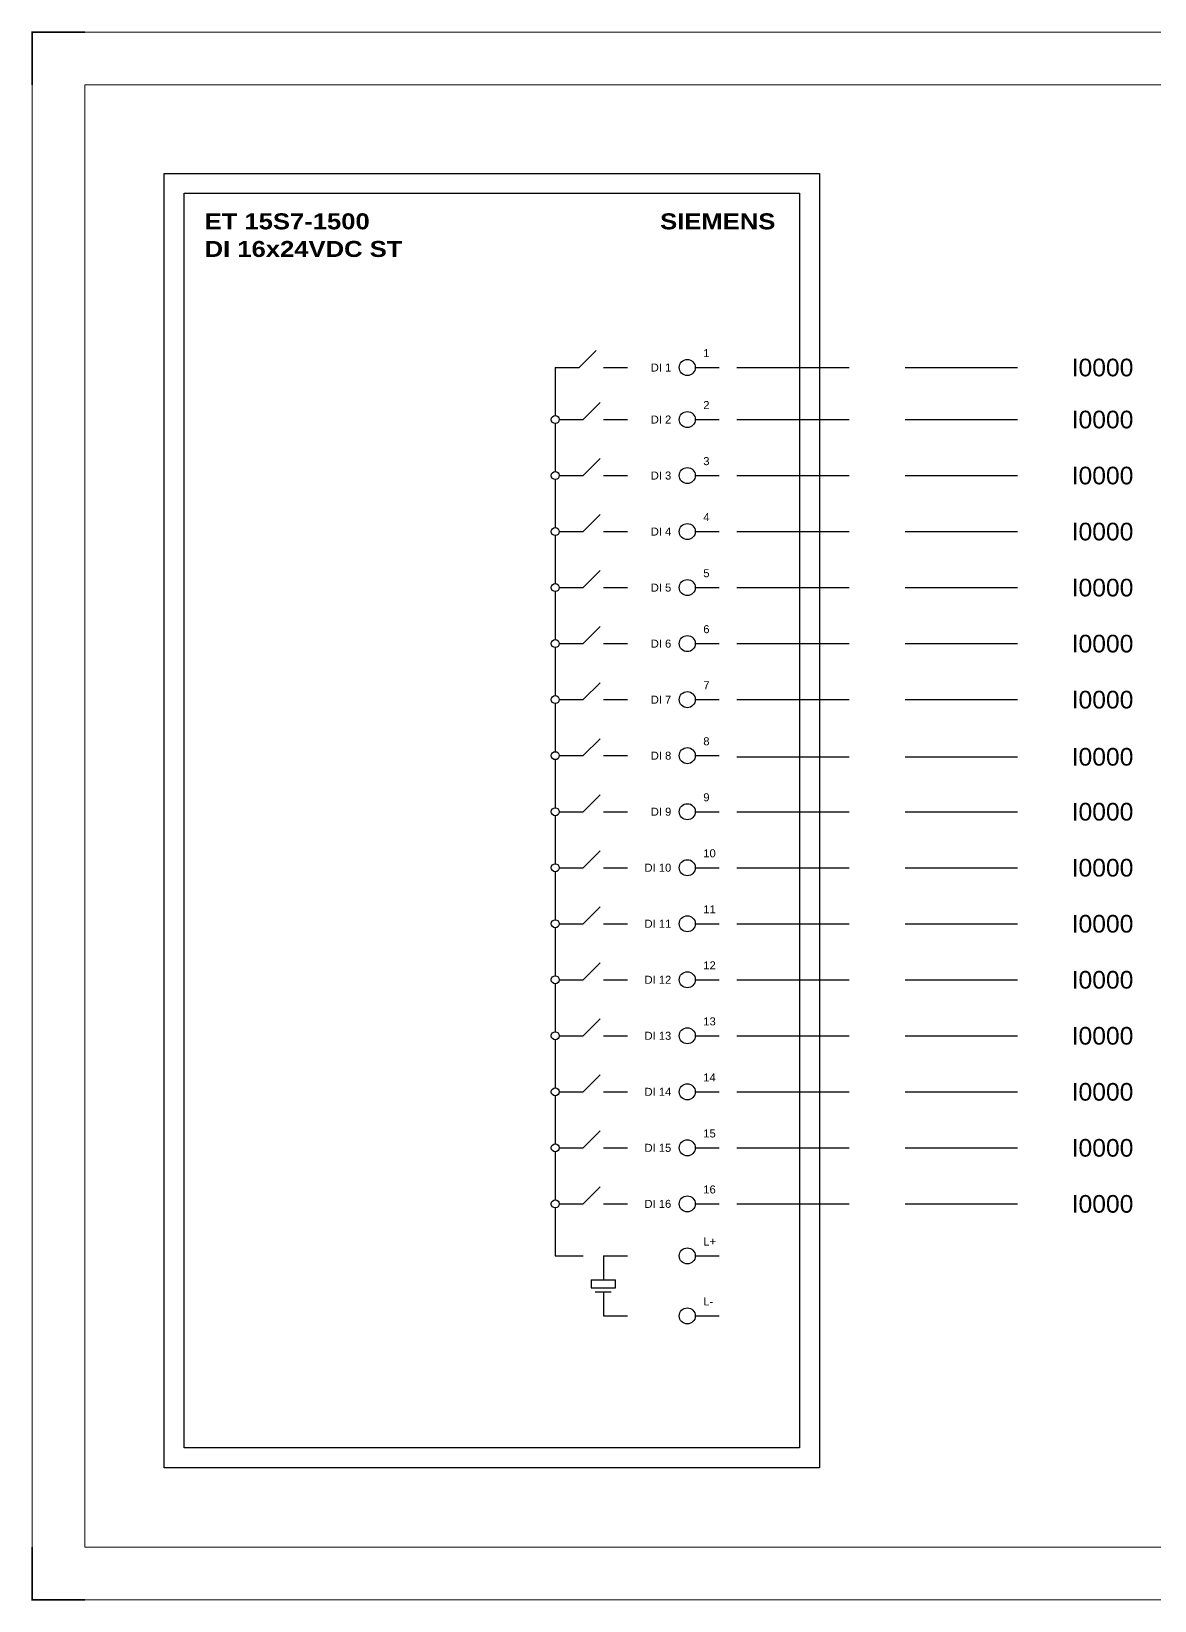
# Model space of a CAD drawing. Header units: centimetres. Extents: x -6233 to 67854, y 107 to 55669.
# Drawn here: x 13114 to 16294, y 37833 to 42276 of the extents above; entities that cross this region are included whole.
import ezdxf
from ezdxf.enums import TextEntityAlignment as Align

# ---------------------------------------------------------------- set-up
doc = ezdxf.new("R2010")
doc.units = ezdxf.units.CM
doc.header["$LTSCALE"] = 25.4
doc.linetypes.add('HIDDEN', pattern=[0.375, 0.25, -0.125])
doc.layers.add('Etiket-Line-L', color=7, linetype='Continuous')
doc.layers.add('EtIket-Line-S', color=2, linetype='Continuous')
doc.styles.add('Bold', font='ariblk.ttf', dxfattribs={"height": 25.4})
doc.styles.get("Standard").update_dxf_attribs({"font": 'arial.ttf', "height": 25.4})

# ---------------------------------------------------------------- blocks, each defined once
blk = doc.blocks.new('x5 Out Line')
at = {"const_width": 0.3}
for points in [[(9.65, 286.71), (0, 286.71), (0, 277.06)], [(0, 9.65), (0, 0), (9.65, 0)]]:
    blk.add_lwpolyline(points, dxfattribs=at)
at = {"lineweight": 15}
blk.add_lwpolyline([(395.8, 9.65), (395.8, 277.06), (9.65, 277.06), (9.65, 9.65)], close=True, dxfattribs=at)
at = {"layer": 'EtIket-Line-S', "lineweight": 9, "ltscale": 0.5}
blk.add_lwpolyline([(0, 0), (405.45, 0), (405.45, 286.71), (0, 286.71)], close=True, dxfattribs=at)

msp = doc.modelspace()

# ---------------------------------------------------------------- linework, layer by layer
at = {"ltscale": 50}
for p, q in [((14665.4, 41324.6), (14713.5, 41372.7)), ((14597.4, 41324.6), (14665.4, 41324.6)), ((14597.4, 41324.6), (14597.4, 41188.7)), ((14733.4, 41324.6), (14801.4, 41324.6)), ((14676.7, 41177.3), (14724.8, 41225.4)), ((14597.4, 41166), (14597.4, 41030)), ((14608.7, 41177.3), (14676.7, 41177.3)), ((14733.4, 41177.3), (14801.4, 41177.3)), ((14676.7, 41018.7), (14724.8, 41066.7)), ((14608.7, 41018.7), (14676.7, 41018.7)), ((14733.4, 41018.7), (14801.4, 41018.7)), ((14597.4, 41007.3), (14597.4, 40871.3)), ((14676.7, 40860), (14724.8, 40908.1)), ((14597.4, 40848.7), (14597.4, 40712.7)), ((14608.7, 40860), (14676.7, 40860)), ((14733.4, 40860), (14801.4, 40860)), ((14676.7, 40701.3), (14724.8, 40749.4)), ((14597.4, 40690), (14597.4, 40554)), ((14608.7, 40701.3), (14676.7, 40701.3)), ((14733.4, 40701.3), (14801.4, 40701.3)), ((14676.7, 40542.7), (14724.8, 40590.8)), ((14597.4, 40531.4), (14597.4, 40395.4)), ((14608.7, 40542.7), (14676.7, 40542.7)), ((14733.4, 40542.7), (14801.4, 40542.7)), ((14676.7, 40384), (14724.8, 40432.1)), ((14597.4, 40372.7), (14597.4, 40236.7)), ((14608.7, 40384), (14676.7, 40384)), ((14733.4, 40384), (14801.4, 40384)), ((14676.7, 40225.4), (14724.8, 40273.5)), ((14608.7, 40225.4), (14676.7, 40225.4)), ((14733.4, 40225.4), (14801.4, 40225.4)), ((14597.4, 40214), (14597.4, 40078)), ((14676.7, 40066.7), (14724.8, 40114.8)), ((14597.4, 40055.4), (14597.4, 39919.4)), ((14608.7, 40066.7), (14676.7, 40066.7)), ((14733.4, 40066.7), (14801.4, 40066.7)), ((14676.7, 39908.1), (14724.8, 39956.1)), ((14608.7, 39908.1), (14676.7, 39908.1)), ((14733.4, 39908.1), (14801.4, 39908.1)), ((14597.4, 39896.7), (14597.4, 39760.7)), ((14676.7, 39749.4), (14724.8, 39797.5)), ((14597.4, 39738.1), (14597.4, 39602.1)), ((14608.7, 39749.4), (14676.7, 39749.4)), ((14733.4, 39749.4), (14801.4, 39749.4)), ((14676.7, 39590.7), (14724.8, 39638.8)), ((14597.4, 39579.4), (14597.4, 39443.4)), ((14608.7, 39590.7), (14676.7, 39590.7)), ((14733.4, 39590.7), (14801.4, 39590.7)), ((14676.7, 39432.1), (14724.8, 39480.2)), ((14597.4, 39420.7), (14597.4, 39284.8)), ((14608.7, 39432.1), (14676.7, 39432.1)), ((14733.4, 39432.1), (14801.4, 39432.1)), ((14676.7, 39273.4), (14724.8, 39321.5)), ((14597.4, 39262.1), (14597.4, 39126.1)), ((14608.7, 39273.4), (14676.7, 39273.4)), ((14733.4, 39273.4), (14801.4, 39273.4)), ((14676.7, 39114.8), (14724.8, 39162.8)), ((14608.7, 39114.8), (14676.7, 39114.8)), ((14733.4, 39114.8), (14801.4, 39114.8)), ((14597.4, 39103.4), (14597.4, 38967.4)), ((14676.7, 38956.1), (14724.8, 39004.2)), ((14597.4, 38944.8), (14597.4, 38808.8)), ((14608.7, 38956.1), (14676.7, 38956.1)), ((14733.4, 38956.1), (14801.4, 38956.1)), ((14597.4, 38808.8), (14676.7, 38808.8)), ((14733.4, 38808.8), (14801.4, 38808.8)), ((14733.4, 38808.8), (14733.4, 38740.8)), ((14699.4, 38740.8), (14767.4, 38740.8)), ((14699.4, 38740.8), (14699.4, 38718.3)), ((14699.4, 38718.3), (14767.4, 38718.3)), ((14767.4, 38718.3), (14767.4, 38740.8)), ((14710.7, 38706.8), (14756, 38706.8)), ((14733.4, 38706.8), (14733.4, 38638.8)), ((14733.4, 38638.8), (14801.4, 38638.8))]:
    msp.add_line(p, q, dxfattribs=at)
at = {"color": 6, "ltscale": 50}
for p, q in [((14993.7, 41324.6), (15061.7, 41324.6)), ((14993.7, 41177.3), (15061.7, 41177.3)), ((14993.7, 41018.7), (15061.7, 41018.7)), ((14993.7, 40860), (15061.7, 40860)), ((14993.7, 40701.3), (15061.7, 40701.3)), ((14993.7, 40542.7), (15061.7, 40542.7)), ((14993.7, 40384), (15061.7, 40384)), ((14993.7, 40225.4), (15061.7, 40225.4)), ((14993.7, 40066.7), (15061.7, 40066.7)), ((14993.7, 39908.1), (15061.7, 39908.1)), ((14993.7, 39749.4), (15061.7, 39749.4)), ((14993.7, 39590.7), (15061.7, 39590.7)), ((14993.7, 39432.1), (15061.7, 39432.1)), ((14993.7, 39273.4), (15061.7, 39273.4)), ((14993.7, 39114.8), (15061.7, 39114.8)), ((14993.7, 38956.1), (15061.7, 38956.1)), ((14993.7, 38808.8), (15061.7, 38808.8)), ((14993.7, 38638.8), (15061.7, 38638.8))]:
    msp.add_line(p, q, dxfattribs=at)
at = {"color": 146, "linetype": 'HIDDEN', "ltscale": 50, "true_color": 0x105689}
for p, q in [((15111.7, 41324.6), (15959.2, 41324.6)), ((15111.7, 41177.3), (15959.2, 41177.3)), ((15111.7, 41018.7), (15959.2, 41018.7)), ((15111.7, 40860), (15959.2, 40860)), ((15111.7, 40701.3), (15959.2, 40701.3)), ((15111.7, 40542.7), (15959.2, 40542.7)), ((15111.7, 40384), (15959.2, 40384)), ((15111.7, 40222.2), (15959.2, 40222.2)), ((15111.7, 40066.7), (15959.2, 40066.7)), ((15111.7, 39908.1), (15959.2, 39908.1)), ((15111.7, 39749.4), (15959.2, 39749.4)), ((15111.7, 39590.7), (15959.2, 39590.7)), ((15111.7, 39432.1), (15959.2, 39432.1)), ((15111.7, 39273.4), (15959.2, 39273.4)), ((15111.7, 39114.8), (15959.2, 39114.8)), ((15111.7, 38956.1), (15959.2, 38956.1))]:
    msp.add_line(p, q, dxfattribs=at)
at = {"ltscale": 50}
msp.add_lwpolyline([(13490.4, 41874.5), (15345, 41874.5), (15345, 38208.7), (13490.4, 38208.7)], close=True, dxfattribs=at)
at = {"color": 6, "ltscale": 50}
msp.add_lwpolyline([(13547, 41817.9), (15288.4, 41817.9), (15288.4, 38265.4), (13547, 38265.4)], close=True, dxfattribs=at)
at = {"color": 6, "ltscale": 500}
for centre in [(14971.1, 41324.6), (14971.1, 41177.3), (14971.1, 41018.7), (14971.1, 40860), (14971.1, 40701.3), (14971.1, 40542.7), (14971.1, 40384), (14971.1, 40225.4), (14971.1, 40066.7), (14971.1, 39908.1), (14971.1, 39749.4), (14971.1, 39590.7), (14971.1, 39432.1), (14971.1, 39273.4), (14971.1, 39114.8), (14971.1, 38956.1), (14971.1, 38808.8), (14971.1, 38638.8)]:
    msp.add_circle(centre, 22.7, dxfattribs=at)
at = {"ltscale": 500}
for centre in [(14597.4, 41177.3), (14597.4, 41018.7), (14597.4, 40860), (14597.4, 40701.3), (14597.4, 40542.7), (14597.4, 40384), (14597.4, 40225.4), (14597.4, 40066.7), (14597.4, 39908.1), (14597.4, 39749.4), (14597.4, 39590.7), (14597.4, 39432.1), (14597.4, 39273.4), (14597.4, 39114.8), (14597.4, 38956.1)]:
    msp.add_circle(centre, 11.3, dxfattribs=at)

# ---------------------------------------------------------------- block references
at = {"layer": 'Etiket-Line-L', "lineweight": 0, "xscale": 15.48351216233742, "yscale": 15.48351216233742, "zscale": 15.48351216233742}
msp.add_blockref('x5 Out Line', (13116.5, 37834.9), dxfattribs=at)

# ---------------------------------------------------------------- texts
at = {"ltscale": 500, "style": 'Bold'}
for s, p in [('ET 15S7-1500', (13604.6, 41761.2)), ('DI 16x24VDC ST', (13604.6, 41683))]:
    msp.add_text(s, height=45.331, dxfattribs=at).set_placement(p, align=Align.TOP_LEFT)
msp.add_text('SIEMENS', height=45.33, dxfattribs=at).set_placement((15220.4, 41761.2), align=Align.TOP_RIGHT)
at = {"ltscale": 500}
for s, height, p in [('1', 22.7, (15016.4, 41347.3)), ('2', 22.7, (15016.4, 41200)), ('3', 22.7, (15016.4, 41041.3)), ('4', 22.7, (15016.4, 40882.7)), ('5', 22.7, (15016.4, 40724)), ('6', 22.7, (15016.4, 40565.4)), ('7', 22.7, (15016.4, 40406.7)), ('8', 22.7, (15016.4, 40248)), ('9', 22.7, (15016.4, 40089.4)), ('10', 22.67, (15016.4, 39930.7)), ('11', 22.67, (15016.4, 39772.1)), ('12', 22.67, (15016.4, 39613.4)), ('13', 22.67, (15016.4, 39454.7)), ('14', 22.67, (15016.4, 39296.1)), ('15', 22.67, (15016.4, 39137.4)), ('16', 22.67, (15016.4, 38978.8)), ('L+', 22.67, (15016.4, 38831.4)), ('L-', 22.67, (15016.4, 38661.5))]:
    msp.add_text(s, height=height, dxfattribs=at).set_placement(p, align=Align.BOTTOM_LEFT)
for s, p in [('DI 1', (14925.7, 41324.6)), ('DI 2', (14925.7, 41177.3)), ('DI 3', (14925.7, 41018.7)), ('DI 4', (14925.7, 40860)), ('DI 5', (14925.7, 40701.3)), ('DI 6', (14925.7, 40542.7)), ('DI 7', (14925.7, 40384)), ('DI 8', (14925.7, 40225.4)), ('DI 9', (14925.7, 40066.7)), ('DI 10', (14925.7, 39908.1)), ('DI 11', (14925.7, 39749.4)), ('DI 12', (14925.7, 39590.7)), ('DI 13', (14925.7, 39432.1)), ('DI 14', (14925.7, 39273.4)), ('DI 15', (14925.7, 39114.8)), ('DI 16', (14925.7, 38956.1))]:
    msp.add_text(s, height=22.67, dxfattribs=at).set_placement(p, align=Align.MIDDLE_RIGHT)
for p in [(16059.2, 41324.6), (16059.2, 41177.3), (16059.2, 41018.7), (16059.2, 40860), (16059.2, 40701.3), (16059.2, 40542.7), (16059.2, 40384), (16059.2, 40222.2), (16059.2, 40066.7), (16059.2, 39908.1), (16059.2, 39749.4), (16059.2, 39590.7), (16059.2, 39432.1), (16059.2, 39273.4), (16059.2, 39114.8), (16059.2, 38956.1)]:
    msp.add_text('I0000', height=50, dxfattribs=at).set_placement(p, align=Align.MIDDLE_LEFT)

doc.saveas('drawing.dxf')
